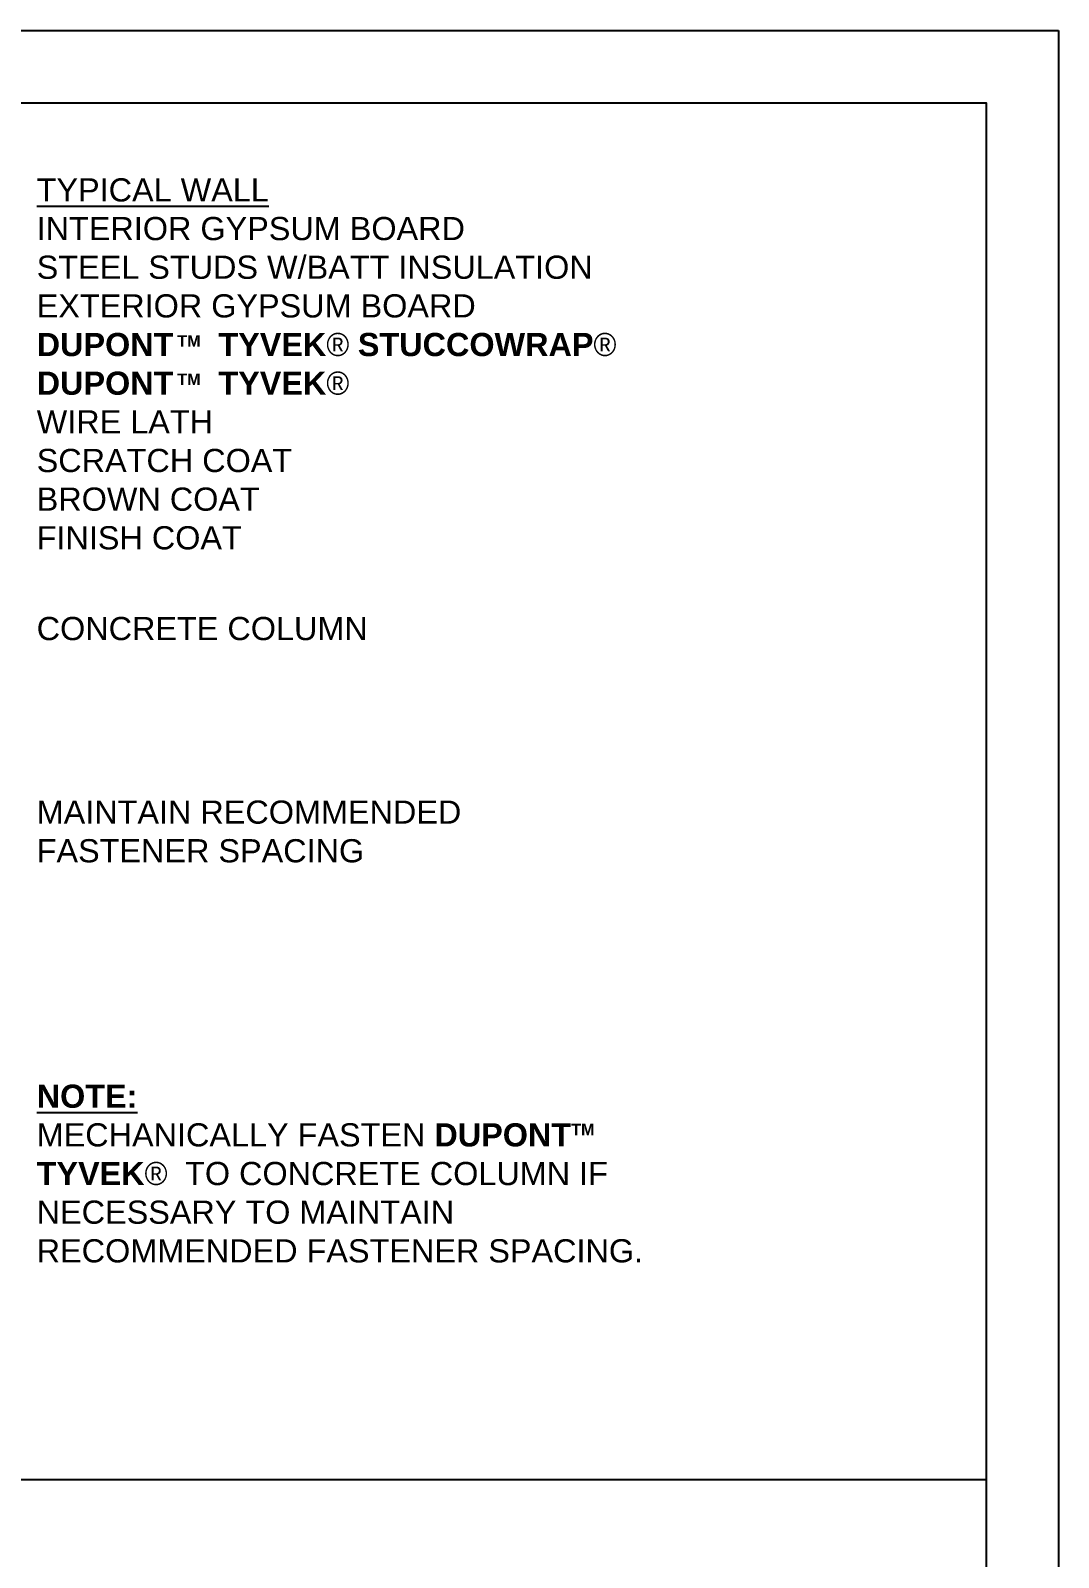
# Model space of a CAD drawing. Extents: x 0 to 51, y 0 to 66.
# Drawn here: x 29.72 to 51, y 34.39 to 66 of the extents above; entities that cross this region are included whole.
import ezdxf

# ---------------------------------------------------------------- set-up
doc = ezdxf.new("R2010")
doc.units = 0
doc.header["$LTSCALE"] = 1.5
doc.header["$MEASUREMENT"] = 0
doc.layers.get('DEFPOINTS').update_dxf_attribs({"linetype": 'CONTINUOUS'})
for name, color, linetype in [('TEXT', 7, 'CONTINUOUS'), ('TITLE', 7, 'CONTINUOUS'), ('W', 7, 'CONTINUOUS')]:
    doc.layers.add(name, color=color, linetype=linetype)
doc.styles.add('DETAILS', font='sanss___.ttf', dxfattribs={"height": 1})

msp = doc.modelspace()

# ---------------------------------------------------------------- linework, layer by layer
at = {"layer": 'DEFPOINTS'}
for p, q in [((0, 66), (51, 66)), ((51, 66), (51, 0))]:
    msp.add_line(p, q, dxfattribs=at)
at = {"layer": 'TITLE', "linetype": 'CONTINUOUS'}
msp.add_line((49.5, 36), (1.5, 36), dxfattribs=at)
at = {"layer": 'W'}
msp.add_lwpolyline([(1.5, 64.5), (49.5, 64.5), (49.5, 1.5), (1.5, 1.5)], close=True, dxfattribs=at)

# ---------------------------------------------------------------- texts
at = {"layer": 'TEXT', "char_height": 0.48, "attachment_point": 1, "style": 'DETAILS'}
for s, insert, width in [('{\\fArial|b0|i0|c0|p34;\\LTYPICAL WALL\\P}INTERIOR GYPSUM BOARD\\PSTEEL STUDS W/BATT INSULATION\\PEXTERIOR GYPSUM BOARD\\P{\\fSansSerif|b1|i0|c2|p2;DUPONT     TYVEK\\fSymbol|b0|i0|c2|p18;â \\fSansSerif|b1|i0|c2|p2;STUCCOWRAP\\fSymbol|b0|i0|c2|p18;â}\\P{\\fSansSerif|b1|i0|c2|p2;DUPONT     TYVEK\\fSymbol|b0|i0|c2|p18;â }\\PWIRE LATH\\PSCRATCH COAT\\PBROWN COAT\\PFINISH COAT', (29.846, 62.941), 17.31972), ('CONCRETE COLUMN', (29.846, 53.861), 10.15656), ('MAINTAIN RECOMMENDED FASTENER SPACING', (29.846, 50.061), 10.15656), ('{\\fSansSerif|b1|i0|c2|p2;\\LNOTE:}\\PMECHANICALLY FASTEN {\\fSansSerif|b1|i0|c2|p2;DUPONT     TYVEK\\fSymbol|b0|i0|c2|p18;â } TO CONCRETE COLUMN IF NECESSARY TO MAINTAIN RECOMMENDED FASTENER SPACING.', (29.846, 44.18), 12.59974)]:
    msp.add_mtext(s, dxfattribs=dict(at, insert=insert, width=width))
at = {"layer": 'TEXT', "char_height": 0.24, "attachment_point": 4, "style": 'DETAILS'}
for insert in [(32.756, 59.573), (32.756, 58.779), (40.911, 43.252)]:
    msp.add_mtext('{\\fSansSerif|b1|i0|c2|p2;TM}', dxfattribs=dict(at, insert=insert))

doc.saveas('drawing.dxf')
